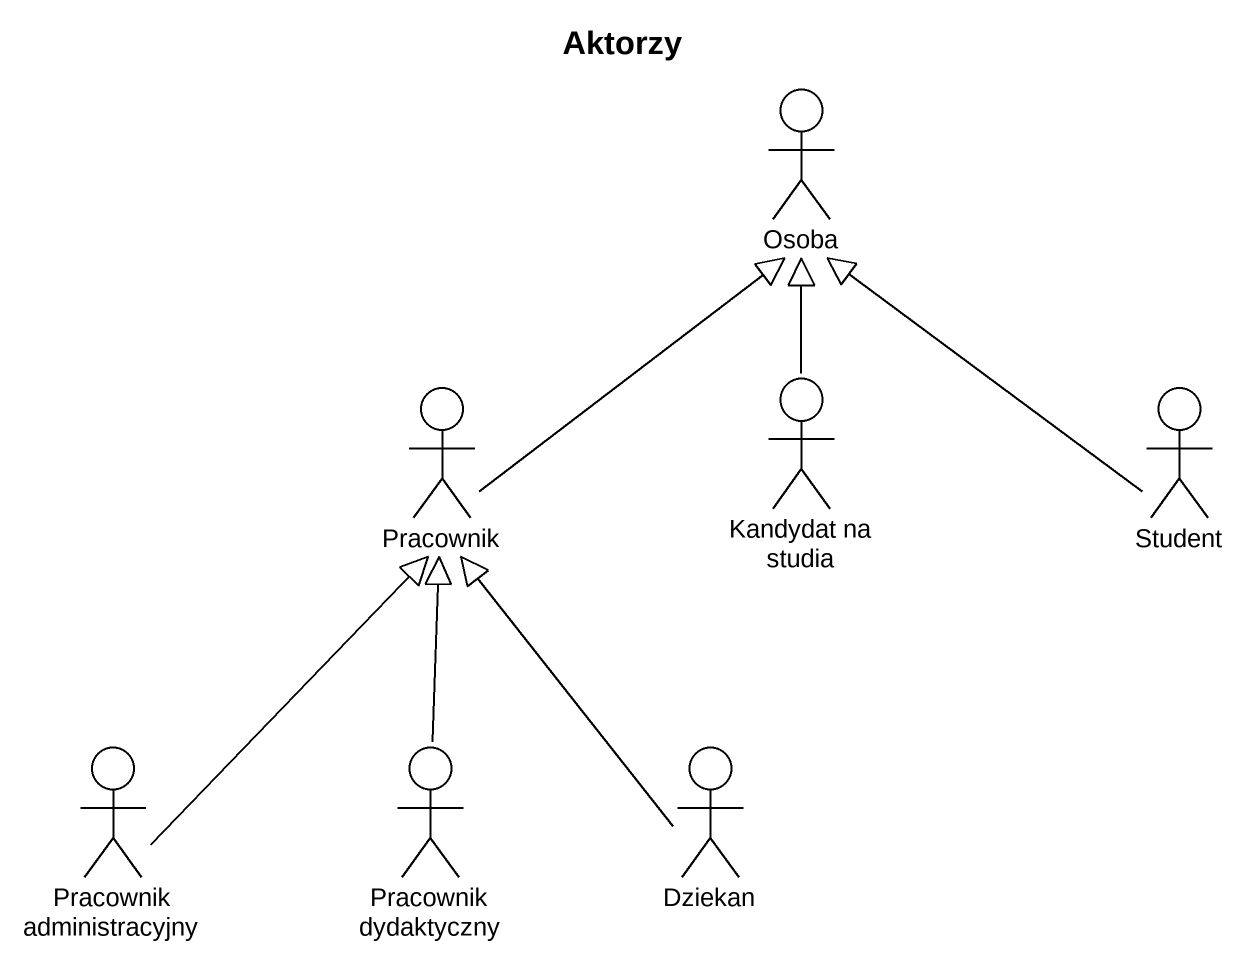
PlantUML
@startuml
title Aktorzy
actor Osoba
actor Pracownik
actor "Kandydat na studia" as Kandydat_na_studia
actor Student
actor "Pracownik administracyjny" as Pracownik_administracyjny
actor "Pracownik dydaktyczny" as Pracownik_dydaktyczny
actor Dziekan
Pracownik -up-|> Osoba
Kandydat_na_studia -up-|> Osoba
Student -up-|> Osoba
Pracownik_administracyjny -up-|> Pracownik
Pracownik_dydaktyczny -up-|> Pracownik
Dziekan -up-|> Pracownik
@enduml
